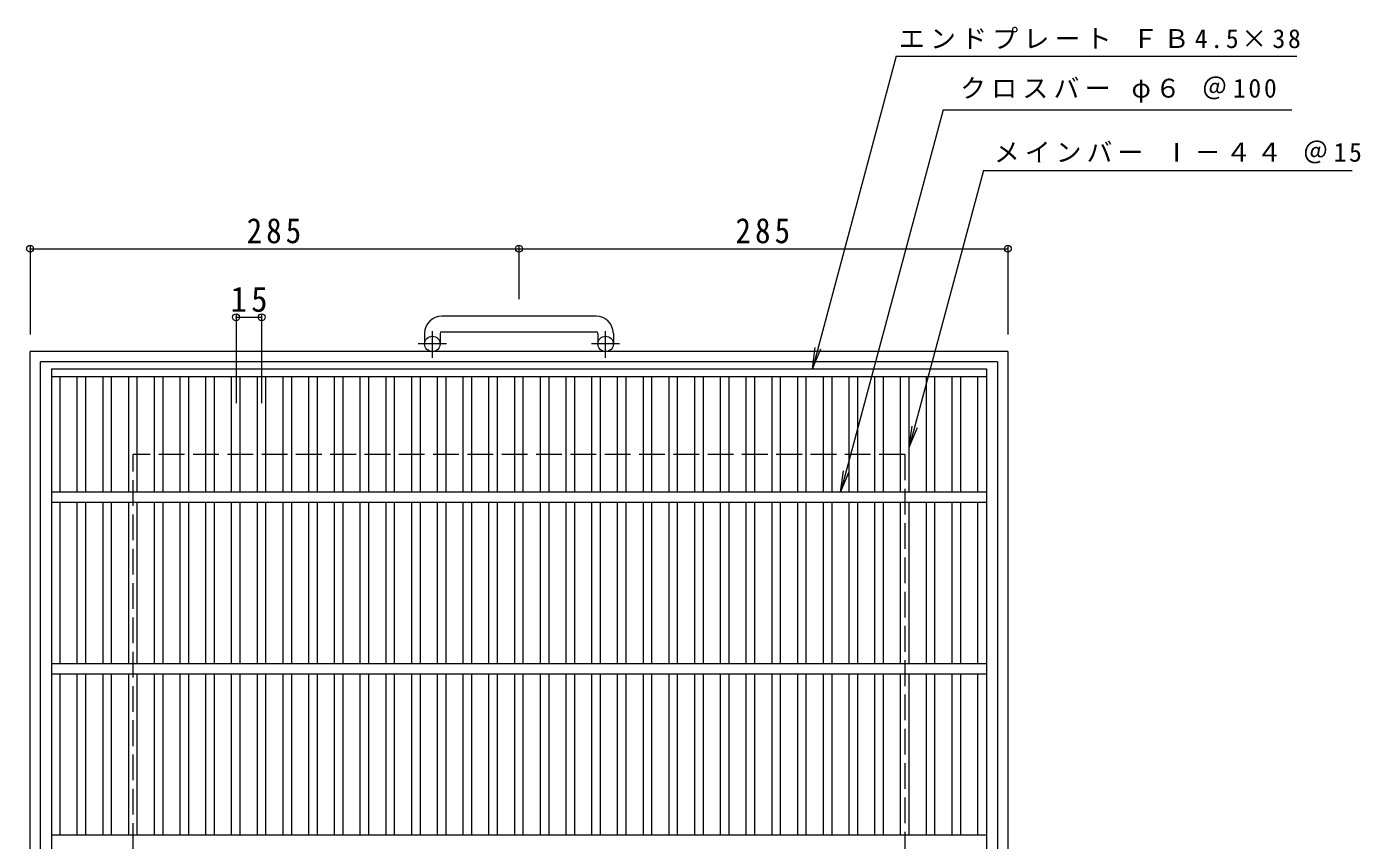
# Model space of a CAD drawing. Units: millimetres at full size, sheet at 1:5. Extents: x -756 to 893, y -685 to 662.
# Drawn here: x -741 to 37, y 188 to 662 of the extents above; entities that cross this region are included whole.
import ezdxf

# ---------------------------------------------------------------- set-up
doc = ezdxf.new("R2010")
doc.units = ezdxf.units.MM
doc.header["$LTSCALE"] = 5
doc.header["$PDMODE"] = 32
doc.header["$PDSIZE"] = 4
doc.linetypes.add('CHAIN1', pattern=[8, 5, -1, 1, -1])
doc.linetypes.add('DASHED3', pattern=[4, 3, -1])
for name, color, linetype, lineweight in [('E-1', 2, 'Continuous', 9), ('E-2', 3, 'Continuous', 9), ('E-4', 7, 'Continuous', 9), ('E-5', 7, 'Continuous', 9)]:
    doc.layers.add(name, color=color, linetype=linetype, lineweight=lineweight)
doc.styles.add('ＭＳ ゴシック', font='')
doc.styles.get('ＭＳ ゴシック').set_extended_font_data('MS Gothic')

msp = doc.modelspace()

# ---------------------------------------------------------------- linework, layer by layer
at = {"layer": 'E-1'}
for p, q in [((-408.813, 493.54), (-498.812, 493.54)), ((-508.813, 483.54), (-508.813, 477.441)), ((-499.813, 483.54), (-499.813, 477.441)), ((-498.812, 484.54), (-408.813, 484.54)), ((-407.813, 483.54), (-407.813, 477.441)), ((-398.813, 483.54), (-398.813, 477.441)), ((-168.813, 472.94), (-738.812, 472.94)), ((-738.812, -97.06), (-738.812, 472.94)), ((-174.812, 466.94), (-732.812, 466.94)), ((-732.812, -91.059), (-732.812, 466.94)), ((-174.812, 466.94), (-174.812, -91.059)), ((-168.813, 472.94), (-168.813, -97.06))]:
    msp.add_line(p, q, dxfattribs=at)
at = {"layer": 'E-1', "linetype": 'CHAIN1'}
for p, q in [((-504.313, 469.333), (-504.313, 484.931)), ((-403.312, 469.333), (-403.312, 484.931)), ((-496.15, 477.441), (-512.557, 477.441)), ((-395.15, 477.441), (-411.557, 477.441))]:
    msp.add_line(p, q, dxfattribs=at)
at = {"layer": 'E-1', "linetype": 'DASHED3'}
for p, q in [((-228.813, 412.941), (-678.812, 412.941)), ((-678.812, -37.06), (-678.812, 412.941)), ((-228.813, 412.941), (-228.813, -37.06))]:
    msp.add_line(p, q, dxfattribs=at)
at = {"layer": 'E-1'}
for centre in [(-504.313, 477.441), (-403.313, 477.441)]:
    msp.add_circle(centre, 4.5, dxfattribs=at)
for centre, radius, start, end in [((-498.812, 483.54), 10, 90, 180), ((-408.813, 483.54), 10, 0, 90), ((-498.812, 483.54), 1, 90, 180), ((-408.813, 483.54), 1, 0, 90)]:
    msp.add_arc(centre, radius, start, end, dxfattribs=at)
at = {"layer": 'E-2'}
for p, q in [((-726.313, 462.94), (-726.313, -87.06)), ((-726.313, 462.94), (-181.312, 462.94)), ((-181.312, 462.94), (-181.312, -87.06)), ((-726.313, 458.44), (-181.312, 458.44)), ((-721.312, 390.94), (-721.312, 458.44)), ((-711.313, 390.94), (-711.313, 458.44)), ((-706.312, 390.94), (-706.312, 458.44)), ((-696.313, 390.94), (-696.313, 458.44)), ((-691.312, 390.94), (-691.312, 458.44)), ((-681.313, 390.94), (-681.313, 458.44)), ((-676.312, 390.94), (-676.312, 458.44)), ((-666.313, 390.94), (-666.313, 458.44)), ((-661.312, 390.94), (-661.312, 458.44)), ((-651.313, 390.94), (-651.313, 458.44)), ((-646.312, 390.94), (-646.312, 458.44)), ((-636.313, 390.94), (-636.313, 458.44)), ((-631.312, 390.94), (-631.312, 458.44)), ((-621.313, 390.94), (-621.313, 458.44)), ((-616.312, 390.94), (-616.312, 458.44)), ((-606.313, 390.94), (-606.313, 458.44)), ((-601.312, 390.94), (-601.312, 458.44)), ((-591.313, 390.94), (-591.313, 458.44)), ((-586.312, 390.94), (-586.312, 458.44)), ((-576.313, 390.94), (-576.313, 458.44)), ((-571.312, 390.94), (-571.312, 458.44)), ((-561.313, 390.94), (-561.313, 458.44)), ((-556.312, 390.94), (-556.312, 458.44)), ((-546.313, 390.94), (-546.313, 458.44)), ((-541.312, 390.94), (-541.312, 458.44)), ((-531.313, 390.94), (-531.313, 458.44)), ((-526.312, 390.94), (-526.312, 458.44)), ((-516.313, 390.94), (-516.313, 458.44)), ((-511.312, 390.94), (-511.312, 458.44)), ((-501.313, 390.94), (-501.313, 458.44)), ((-496.312, 390.94), (-496.312, 458.44)), ((-486.313, 390.94), (-486.313, 458.44)), ((-481.312, 390.94), (-481.312, 458.44)), ((-471.313, 390.94), (-471.313, 458.44)), ((-466.312, 390.94), (-466.312, 458.44)), ((-456.313, 390.94), (-456.313, 458.44)), ((-451.312, 390.94), (-451.312, 458.44)), ((-441.313, 390.94), (-441.313, 458.44)), ((-436.312, 390.94), (-436.312, 458.44)), ((-426.313, 390.94), (-426.313, 458.44)), ((-421.312, 390.94), (-421.312, 458.44)), ((-411.313, 390.94), (-411.313, 458.44)), ((-406.312, 390.94), (-406.312, 458.44)), ((-396.313, 390.94), (-396.313, 458.44)), ((-391.312, 390.94), (-391.312, 458.44)), ((-381.313, 390.94), (-381.313, 458.44)), ((-376.312, 390.94), (-376.312, 458.44)), ((-366.313, 390.94), (-366.313, 458.44)), ((-361.312, 390.94), (-361.312, 458.44)), ((-351.313, 390.94), (-351.313, 458.44)), ((-346.312, 390.94), (-346.312, 458.44)), ((-336.313, 390.94), (-336.313, 458.44)), ((-331.312, 390.94), (-331.312, 458.44)), ((-321.313, 390.94), (-321.313, 458.44)), ((-316.312, 390.94), (-316.312, 458.44)), ((-306.313, 390.94), (-306.313, 458.44)), ((-301.312, 390.94), (-301.312, 458.44)), ((-291.313, 390.94), (-291.313, 458.44)), ((-286.312, 390.94), (-286.312, 458.44)), ((-276.313, 390.94), (-276.313, 458.44)), ((-271.312, 390.94), (-271.312, 458.44)), ((-261.313, 390.94), (-261.313, 458.44)), ((-256.312, 390.94), (-256.312, 458.44)), ((-246.313, 390.94), (-246.313, 458.44)), ((-241.312, 390.94), (-241.312, 458.44)), ((-231.313, 390.94), (-231.313, 458.44)), ((-226.312, 390.94), (-226.312, 458.44)), ((-216.313, 390.94), (-216.313, 458.44)), ((-211.312, 390.94), (-211.312, 458.44)), ((-201.313, 390.94), (-201.313, 458.44)), ((-196.312, 390.94), (-196.312, 458.44)), ((-186.312, 390.94), (-186.312, 458.44)), ((-181.312, 390.94), (-726.313, 390.94)), ((-181.312, 384.94), (-726.313, 384.94)), ((-721.312, 290.94), (-721.312, 384.94)), ((-711.313, 290.94), (-711.313, 384.94)), ((-706.312, 290.94), (-706.312, 384.94)), ((-696.313, 290.94), (-696.313, 384.94)), ((-691.312, 290.94), (-691.312, 384.94)), ((-681.313, 290.94), (-681.313, 384.94)), ((-676.312, 290.94), (-676.312, 384.94)), ((-666.313, 290.94), (-666.313, 384.94)), ((-661.312, 290.94), (-661.312, 384.94)), ((-651.313, 290.94), (-651.313, 384.94)), ((-646.312, 290.94), (-646.312, 384.94)), ((-636.313, 290.94), (-636.313, 384.94)), ((-631.312, 290.94), (-631.312, 384.94)), ((-621.313, 290.94), (-621.313, 384.94)), ((-616.312, 290.94), (-616.312, 384.94)), ((-606.313, 290.94), (-606.313, 384.94)), ((-601.312, 290.94), (-601.312, 384.94)), ((-591.313, 290.94), (-591.313, 384.94)), ((-586.312, 290.94), (-586.312, 384.94)), ((-576.313, 290.94), (-576.313, 384.94)), ((-571.312, 290.94), (-571.312, 384.94)), ((-561.313, 290.94), (-561.313, 384.94)), ((-556.312, 290.94), (-556.312, 384.94)), ((-546.313, 290.94), (-546.313, 384.94)), ((-541.312, 290.94), (-541.312, 384.94)), ((-531.313, 290.94), (-531.313, 384.94)), ((-526.312, 290.94), (-526.312, 384.94)), ((-516.313, 290.94), (-516.313, 384.94)), ((-511.312, 290.94), (-511.312, 384.94)), ((-501.313, 290.94), (-501.313, 384.94)), ((-496.312, 290.94), (-496.312, 384.94)), ((-486.313, 290.94), (-486.313, 384.94)), ((-481.312, 290.94), (-481.312, 384.94)), ((-471.313, 290.94), (-471.313, 384.94)), ((-466.312, 290.94), (-466.312, 384.94)), ((-456.313, 290.94), (-456.313, 384.94)), ((-451.312, 290.94), (-451.312, 384.94)), ((-441.313, 290.94), (-441.313, 384.94)), ((-436.312, 290.94), (-436.312, 384.94)), ((-426.313, 290.94), (-426.313, 384.94)), ((-421.312, 290.94), (-421.312, 384.94)), ((-411.313, 290.94), (-411.313, 384.94)), ((-406.312, 290.94), (-406.312, 384.94)), ((-396.313, 290.94), (-396.313, 384.94)), ((-391.312, 290.94), (-391.312, 384.94)), ((-381.313, 290.94), (-381.313, 384.94)), ((-376.312, 290.94), (-376.312, 384.94)), ((-366.313, 290.94), (-366.313, 384.94)), ((-361.312, 290.94), (-361.312, 384.94)), ((-351.313, 290.94), (-351.313, 384.94)), ((-346.312, 290.94), (-346.312, 384.94)), ((-336.313, 290.94), (-336.313, 384.94)), ((-331.312, 290.94), (-331.312, 384.94)), ((-321.313, 290.94), (-321.313, 384.94)), ((-316.312, 290.94), (-316.312, 384.94)), ((-306.313, 290.94), (-306.313, 384.94)), ((-301.312, 290.94), (-301.312, 384.94)), ((-291.313, 290.94), (-291.313, 384.94)), ((-286.312, 290.94), (-286.312, 384.94)), ((-276.313, 290.94), (-276.313, 384.94)), ((-271.312, 290.94), (-271.312, 384.94)), ((-261.313, 290.94), (-261.313, 384.94)), ((-256.312, 290.94), (-256.312, 384.94)), ((-246.313, 290.94), (-246.313, 384.94)), ((-241.312, 290.94), (-241.312, 384.94)), ((-231.313, 290.94), (-231.313, 384.94)), ((-226.312, 290.94), (-226.312, 384.94)), ((-216.313, 290.94), (-216.313, 384.94)), ((-211.312, 290.94), (-211.312, 384.94)), ((-201.313, 290.94), (-201.313, 384.94)), ((-196.312, 290.94), (-196.312, 384.94)), ((-186.312, 290.94), (-186.312, 384.94)), ((-181.312, 290.94), (-726.313, 290.94)), ((-181.312, 284.94), (-726.313, 284.94)), ((-721.312, 190.94), (-721.312, 284.94)), ((-711.313, 190.94), (-711.313, 284.94)), ((-706.312, 190.94), (-706.312, 284.94)), ((-696.313, 190.94), (-696.313, 284.94)), ((-691.312, 190.94), (-691.312, 284.94)), ((-681.313, 190.94), (-681.313, 284.94)), ((-676.312, 190.94), (-676.312, 284.94)), ((-666.313, 190.94), (-666.313, 284.94)), ((-661.312, 190.94), (-661.312, 284.94)), ((-651.313, 190.94), (-651.313, 284.94)), ((-646.312, 190.94), (-646.312, 284.94)), ((-636.313, 190.94), (-636.313, 284.94)), ((-631.312, 190.94), (-631.312, 284.94)), ((-621.313, 190.94), (-621.313, 284.94)), ((-616.312, 190.94), (-616.312, 284.94)), ((-606.313, 190.94), (-606.313, 284.94)), ((-601.312, 190.94), (-601.312, 284.94)), ((-591.313, 190.94), (-591.313, 284.94)), ((-586.312, 190.94), (-586.312, 284.94)), ((-576.313, 190.94), (-576.313, 284.94)), ((-571.312, 190.94), (-571.312, 284.94)), ((-561.313, 190.94), (-561.313, 284.94)), ((-556.312, 190.94), (-556.312, 284.94)), ((-546.313, 190.94), (-546.313, 284.94)), ((-541.312, 190.94), (-541.312, 284.94)), ((-531.313, 190.94), (-531.313, 284.94)), ((-526.312, 190.94), (-526.312, 284.94)), ((-516.313, 190.94), (-516.313, 284.94)), ((-511.312, 190.94), (-511.312, 284.94)), ((-501.313, 190.94), (-501.313, 284.94)), ((-496.312, 190.94), (-496.312, 284.94)), ((-486.313, 190.94), (-486.313, 284.94)), ((-481.312, 190.94), (-481.312, 284.94)), ((-471.313, 190.94), (-471.313, 284.94)), ((-466.312, 190.94), (-466.312, 284.94)), ((-456.313, 190.94), (-456.313, 284.94)), ((-451.312, 190.94), (-451.312, 284.94)), ((-441.313, 190.94), (-441.313, 284.94)), ((-436.312, 190.94), (-436.312, 284.94)), ((-426.313, 190.94), (-426.313, 284.94)), ((-421.312, 190.94), (-421.312, 284.94)), ((-411.313, 190.94), (-411.313, 284.94)), ((-406.312, 190.94), (-406.312, 284.94)), ((-396.313, 190.94), (-396.313, 284.94)), ((-391.312, 190.94), (-391.312, 284.94)), ((-381.313, 190.94), (-381.313, 284.94)), ((-376.312, 190.94), (-376.312, 284.94)), ((-366.313, 190.94), (-366.313, 284.94)), ((-361.312, 190.94), (-361.312, 284.94)), ((-351.313, 190.94), (-351.313, 284.94)), ((-346.312, 190.94), (-346.312, 284.94)), ((-336.313, 190.94), (-336.313, 284.94)), ((-331.312, 190.94), (-331.312, 284.94)), ((-321.313, 190.94), (-321.313, 284.94)), ((-316.312, 190.94), (-316.312, 284.94)), ((-306.313, 190.94), (-306.313, 284.94)), ((-301.312, 190.94), (-301.312, 284.94)), ((-291.313, 190.94), (-291.313, 284.94)), ((-286.312, 190.94), (-286.312, 284.94)), ((-276.313, 190.94), (-276.313, 284.94)), ((-271.312, 190.94), (-271.312, 284.94)), ((-261.313, 190.94), (-261.313, 284.94)), ((-256.312, 190.94), (-256.312, 284.94)), ((-246.313, 190.94), (-246.313, 284.94)), ((-241.312, 190.94), (-241.312, 284.94)), ((-231.313, 190.94), (-231.313, 284.94)), ((-226.312, 190.94), (-226.312, 284.94)), ((-216.313, 190.94), (-216.313, 284.94)), ((-211.312, 190.94), (-211.312, 284.94)), ((-201.313, 190.94), (-201.313, 284.94)), ((-196.312, 190.94), (-196.312, 284.94)), ((-186.312, 190.94), (-186.312, 284.94)), ((-181.312, 190.94), (-726.313, 190.94))]:
    msp.add_line(p, q, dxfattribs=at)
at = {"layer": 'E-4'}
for p, q in [((-738.812, 534.44), (-738.812, 482.94)), ((-738.812, 532.94), (-453.813, 532.94)), ((-453.813, 534.44), (-453.813, 503.54)), ((-453.813, 532.94), (-168.813, 532.94)), ((-168.813, 534.44), (-168.813, 482.94)), ((-618.782, 494.44), (-618.782, 442.94)), ((-618.782, 492.94), (-603.843, 492.94)), ((-603.843, 494.44), (-603.843, 442.94))]:
    msp.add_line(p, q, dxfattribs=at)
for p in [(-738.812, 532.94), (-453.813, 532.94), (-168.813, 532.94), (-618.782, 492.94), (-603.843, 492.94)]:
    msp.add_point(p, dxfattribs=at)
at = {"layer": 'E-5'}
for p, q in [((-233.896, 645.169), (-282.724, 462.94)), ((-233.896, 645.169), (-0.27, 645.169)), ((-206.566, 613.918), (-3.23, 613.918)), ((-183.082, 578.502), (-226.312, 417.163)), ((-183.082, 578.502), (31.83, 578.502)), ((-282.724, 462.94), (-281.092, 475.333)), ((-282.724, 462.94), (-277.94, 474.489)), ((-226.312, 417.163), (-224.681, 429.556)), ((-226.312, 417.163), (-221.529, 428.711)), ((-266.312, 390.94), (-261.529, 402.488))]:
    msp.add_line(p, q, dxfattribs=at)
msp.add_lwpolyline([(-206.566, 613.918), (-266.312, 390.94), (-264.681, 403.333)], dxfattribs=at)

# ---------------------------------------------------------------- texts
at = {"layer": 'E-4', "color": 2, "char_height": 14.66, "attachment_point": 7, "style": 'ＭＳ ゴシック'}
for s, insert in [('\\T1.27;\\W0.9;285', (-612.563, 535.94)), ('\\T1.27;\\W0.9;285', (-327.563, 535.94)), ('\\T1.27;\\W0.95;15', (-621.937, 495.94))]:
    msp.add_mtext(s, dxfattribs=dict(at, insert=insert))
at = {"layer": 'E-5', "char_height": 11, "attachment_point": 7, "style": 'ＭＳ ゴシック'}
for s, insert in [('\\T1.21;エンドプレート\\~ＦＢ4.5×38', (-232.307, 649.335)), ('\\T1.21;クロスバー\\~φ６\\~＠100', (-196.615, 618.085)), ('\\T1.2;メインバー\\~Ⅰ－４４\\~＠15', (-176.92, 582.669))]:
    msp.add_mtext(s, dxfattribs=dict(at, insert=insert))

doc.saveas('drawing.dxf')
